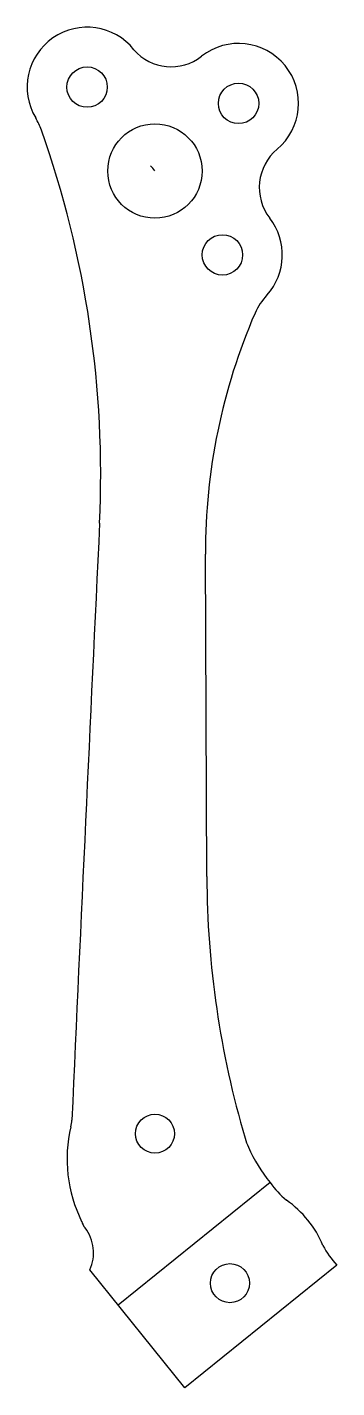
# Model space of a CAD drawing. Header units: millimetres. Extents: x -234 to -211, y 122 to 223.
import ezdxf

# ---------------------------------------------------------------- set-up
doc = ezdxf.new("R2010")
doc.units = ezdxf.units.MM
doc.layers.get('0').update_dxf_attribs({"linetype": 'CONTINUOUS'})

msp = doc.modelspace()

# ---------------------------------------------------------------- linework, layer by layer
for p, q in [((-220.24, 159.57), (-220.33, 183.5)), ((-215.54, 136.84), (-226.82, 127.74)), ((-221.87, 121.6), (-228.93, 130.36)), ((-210.59, 130.7), (-221.87, 121.6))]:
    msp.add_line(p, q)
for centre, radius in [((-229.13, 218.18), 1.5), ((-217.88, 216.97), 1.5), ((-224.09, 211.95), 3.5), ((-219.08, 205.72), 1.5), ((-224.09, 140.47), 1.45), ((-218.52, 129.37), 1.45), ((-218.52, 129.37), 1.45)]:
    msp.add_circle(centre, radius)
for centre, radius, start, end in [((-229.13, 218.18), 4.45, 38.6243, 210.9154), ((-217.88, 216.97), 4.45, -49.9355, 128.1408), ((-222.89, 223.35), 3.66, 220.8789, 308.1408), ((-237.24, 213.32), 5, 19.5041, 30.9154), ((-304.87, 189.37), 76.75, -2.6633, 19.5041), ((-212.62, 210.72), 3.72, 130.0645, 217.7162), ((-225.68, 211), 1.84, 31.3358, 46.4442), ((-219.08, 205.72), 4.45, -41.9957, 37.7161), ((-212.06, 199.4), 5, 138.0043, 156.5271), ((-175.84, 183.67), 44.5, 156.5271, 180.2152), ((17543.3, -663.2), 17791.77, 177.264886, 177.407776), ((-150.63, 159.83), 69.61, 180.2152, 196.4416), ((-232.85, 141.59), 2.59, 346.4934, 357.4078), ((-220.26, 138.57), 10.36, 166.4934, 206.461), ((-212.6, 141.54), 5, 196.4416, 204.421), ((-205.77, 144.64), 12.5, 204.421, 218.5975), ((-209.89, 140.84), 6.92, 215.2834, 230.1905), ((-218.61, 129.3), 7.56, 22.3352, 55.444), ((-228.54, 134.17), 1.01, 192.3171, 223.0717), ((-231.65, 131.63), 3, -24.9827, 38.0016), ((-205.26, 135.53), 7.19, 207.8665, 222.218)]:
    msp.add_arc(centre, radius, start, end)

doc.saveas('drawing.dxf')
